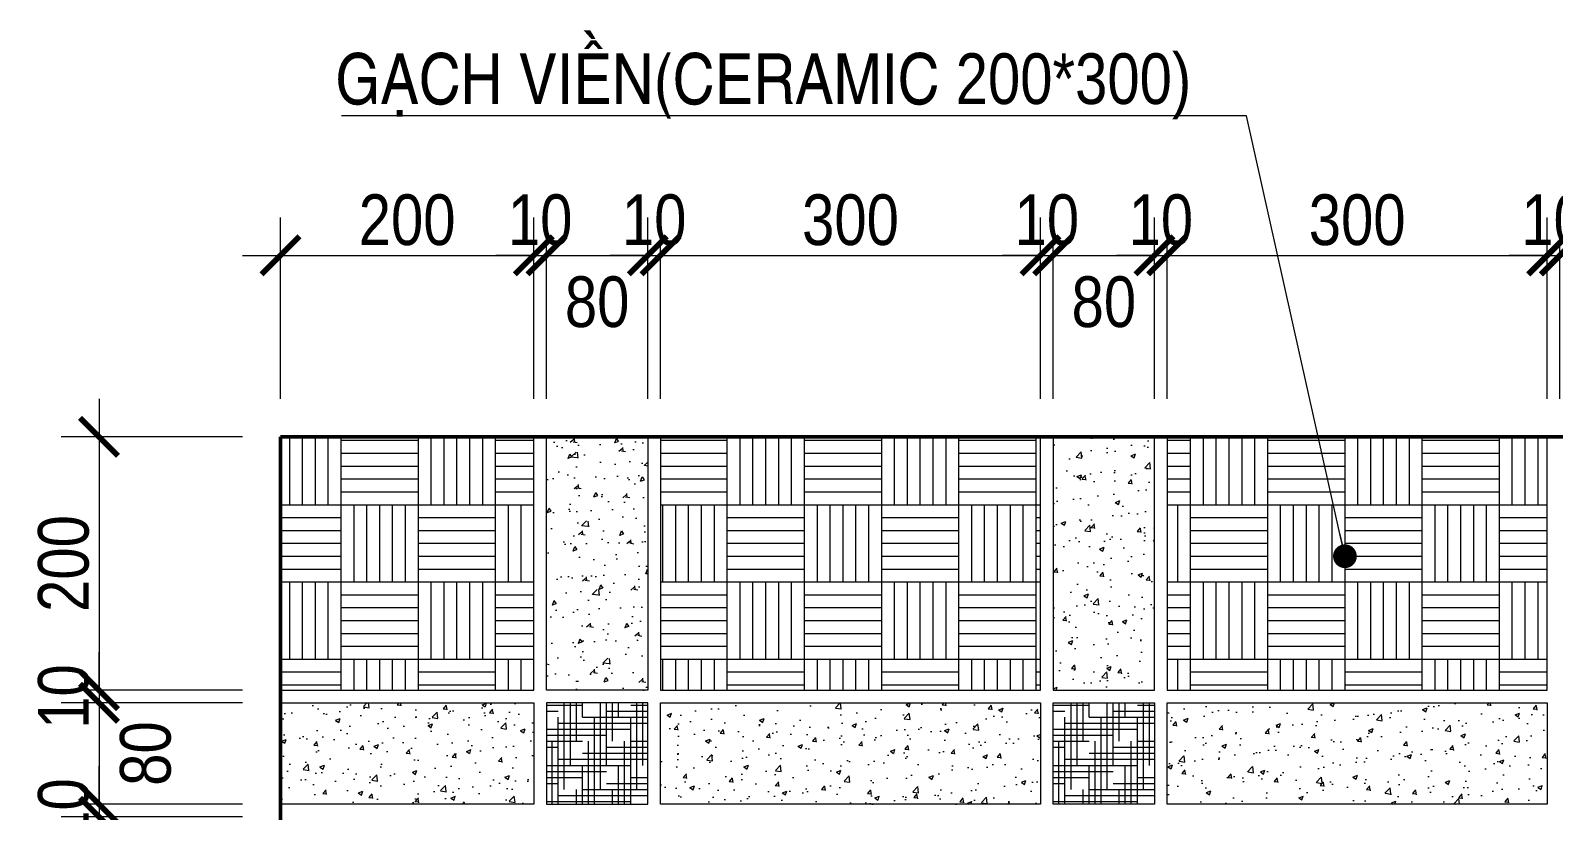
# Model space of a CAD drawing. Header units: millimetres. Extents: x -37049 to 129367, y 25385 to 90033.
# Drawn here: x 68539 to 73348, y 67073 to 69536 of the extents above; entities that cross this region are included whole.
import ezdxf

# ---------------------------------------------------------------- set-up
doc = ezdxf.new("R2010")
doc.units = ezdxf.units.MM
doc.header["$MEASUREMENT"] = 0
doc.layers.add('NCHU', color=70, linetype='Continuous')
for name, color, linetype, lineweight in [('NKT', 9, 'Continuous', 0), ('NMANH1', 45, 'Continuous', 9), ('NMANH3', 25, 'Continuous', 9), ('NSMANH1', 44, 'Continuous', 5), ('Ntuong1', 140, 'Continuous', 50)]:
    doc.layers.add(name, color=color, linetype=linetype, lineweight=lineweight)
doc.styles.add('AVO', font='vhelvcn.ttf')
doc.dimstyles.new('25', dxfattribs={"dimtxt": 160, "dimasz": 120, "dimexe": 120, "dimexo": 120, "dimgap": 30, "dimtad": 1, "dimdec": 0, "dimlfac": 0.25, "dimzin": 0, "dimdsep": 46, "dimtxsty": 'AVO', "dimblk1": 'ARCHTICK', "dimblk2": 'ARCHTICK', "dimsah": 1, "dimcen": -2, "dimdle": 120, "dimclrd": 256, "dimclre": 256, "dimclrt": 7, "dimadec": 0, "dimazin": 0, "dimtfac": 1, "dimtdec": 0, "dimtix": 1, "dimtmove": 2, "dimatfit": 3, "dimldrblk": 'ARCHTICK', "dimfxl": 0, "dimtolj": 1, "dimtzin": 0, "dimlwd": 0, "dimlwe": 0, "dimarcsym": 0})
doc.dimstyles.new('50', dxfattribs={"dimtxt": 160, "dimasz": 120, "dimexe": 150, "dimexo": 150, "dimgap": 30, "dimtad": 1, "dimdec": 0, "dimlfac": 0.5, "dimzin": 0, "dimdsep": 46, "dimtxsty": 'AVO', "dimblk": 'ARCHTICK', "dimcen": -2, "dimdle": 120, "dimclrd": 256, "dimclre": 256, "dimclrt": 1, "dimadec": 0, "dimazin": 0, "dimtfac": 1, "dimtdec": 0, "dimtix": 1, "dimtmove": 2, "dimatfit": 3, "dimldrblk": 'ARCHTICK', "dimfxl": 0, "dimtolj": 1, "dimtzin": 0, "dimlwd": 0, "dimlwe": 0, "dimarcsym": 0})
pattern_1 = [(50, (-264037.15, -4600.5), (145.747735, -12.75127), [15.24, -167.64]), (355, (-264037.15, -4600.5), (-28.19426, 152.845314), [12.192, -134.112]), (100.451, (-264025, -4601.57), (117.554, 140.09335), [12.952, -142.472]), (46.1842, (-264037.15, -4559.87), (216.86323, -33.63386), [22.86, -251.46]), (96.6356, (-264019.07, -4562.67), (189.92339, 197.94044), [19.428, -213.708]), (351.184, (-264037.15, -4559.87), (189.92368, 197.9401), [18.288, -201.168]), (21, (-264016.83, -4570.03), (121.291904, -81.812415), [15.24, -167.64]), (326, (-264016.83, -4570.03), (49.44162, 147.35037), [12.192, -134.112]), (71.4514, (-264006.72, -4576.84), (170.73319, 65.538286), [12.952, -142.472]), (37.5, (-264037.146, -4600.506), (2.4708826, 67.644031), [0, -132.4864, 0, -136.144, 0, -134.62]), (7.5, (-264037.146, -4600.506), (53.45573, 80.14446), [0, -77.6224, 0, -129.4384, 0, -51.308]), (327.5, (-264082.46, -4600.506), (108.472476, -4.582995), [0, -50.8, 0, -158.496, 0, -210.312]), (317.5, (-264102.78, -4600.51), (118.503345, 20.341193), [0, -66.04, 0, -105.2576, 0, -149.352])]
pattern_2 = [(90, (-1304518.8, -249929.06), (-243.84, 243.84), [243.84, -243.84]), (90, (-1304478.17, -249929.06), (-243.84, 243.84), [243.84, -243.84]), (90, (-1304437.53, -249929.06), (-243.84, 243.84), [243.84, -243.84]), (90, (-1304396.89, -249929.06), (-243.84, 243.84), [243.84, -243.84]), (90, (-1304356.25, -249929.06), (-243.84, 243.84), [243.84, -243.84]), (90, (-1304315.6, -249929.06), (-243.84, 243.84), [243.84, -243.84]), (90, (-1304274.97, -249929.06), (-243.84, 243.84), [243.84, -243.84]), (360, (-1304518.8, -249685.22), (243.84, -243.84), [243.84, -243.84]), (360, (-1304518.8, -249644.58), (243.84, -243.84), [243.84, -243.84]), (360, (-1304518.8, -249603.94), (243.84, -243.84), [243.84, -243.84]), (360, (-1304518.8, -249563.3), (243.84, -243.84), [243.84, -243.84]), (360, (-1304518.8, -249522.66), (243.84, -243.84), [243.84, -243.84]), (360, (-1304518.8, -249482.02), (243.84, -243.84), [243.84, -243.84]), (360, (-1304518.8, -249441.38), (243.84, -243.84), [243.84, -243.84])]

# ---------------------------------------------------------------- blocks, each defined once
blk = doc.blocks.new('_ARCHTICK')
at = {"color": 0, "linetype": 'ByBlock', "const_width": 0.15}
blk.add_lwpolyline([(-0.5, -0.5), (0.5, 0.5)], dxfattribs=at)
blk = doc.blocks.new('*D587')
at = {"layer": 'DEFPOINTS', "color": 0}
for p in [(73688.2, 68825.5), (73368.2, 68252.7), (73688.2, 68252.7)]:
    blk.add_point(p, dxfattribs=at)
at = {"layer": 'NKT', "lineweight": 0}
for p, q in [((73368.2, 68372.7), (73368.2, 68945.5)), ((73688.2, 68372.7), (73688.2, 68945.5)), ((73248.2, 68825.5), (73808.2, 68825.5))]:
    blk.add_line(p, q, dxfattribs=at)
at = {"layer": 'NKT', "lineweight": 0, "xscale": 120, "yscale": 120, "zscale": 120, "rotation": 180}
blk.add_blockref('_ARCHTICK', (73368.2, 68825.5), dxfattribs=at)
at = {"layer": 'NKT', "lineweight": 0, "xscale": 120, "yscale": 120, "zscale": 120}
blk.add_blockref('_ARCHTICK', (73688.2, 68825.5), dxfattribs=at)
at = {"layer": 'NKT', "color": 7, "insert": (73528.2, 68678.3), "char_height": 160, "attachment_point": 5, "style": 'AVO'}
blk.add_mtext('\\A1;80', dxfattribs=at)
blk = doc.blocks.new('*D588')
at = {"layer": 'DEFPOINTS', "color": 0}
for p in [(73368.2, 68825.5), (73328.2, 68252.7), (73368.2, 68252.7)]:
    blk.add_point(p, dxfattribs=at)
at = {"layer": 'NKT', "lineweight": 0}
for p, q in [((73328.2, 68372.7), (73328.2, 68945.5)), ((73368.2, 68372.7), (73368.2, 68945.5)), ((73328.2, 68825.5), (73208.2, 68825.5)), ((73328.2, 68825.5), (73368.2, 68825.5)), ((73368.2, 68825.5), (73488.2, 68825.5))]:
    blk.add_line(p, q, dxfattribs=at)
at = {"layer": 'NKT', "lineweight": 0, "xscale": 120, "yscale": 120, "zscale": 120}
blk.add_blockref('_ARCHTICK', (73328.2, 68825.5), dxfattribs=at)
at = {"layer": 'NKT', "lineweight": 0, "xscale": 120, "yscale": 120, "zscale": 120, "rotation": 180}
blk.add_blockref('_ARCHTICK', (73368.2, 68825.5), dxfattribs=at)
at = {"layer": 'NKT', "color": 7, "insert": (73348.2, 68937.2), "char_height": 160, "attachment_point": 5, "style": 'AVO'}
blk.add_mtext('\\A1;10', dxfattribs=at)
blk = doc.blocks.new('*D589')
at = {"layer": 'DEFPOINTS', "color": 0}
for p in [(73328.2, 68825.5), (72128.2, 68252.7), (73328.2, 68252.7)]:
    blk.add_point(p, dxfattribs=at)
at = {"layer": 'NKT', "lineweight": 0}
for p, q in [((72128.2, 68372.7), (72128.2, 68945.5)), ((73328.2, 68372.7), (73328.2, 68945.5)), ((72008.2, 68825.5), (73448.2, 68825.5))]:
    blk.add_line(p, q, dxfattribs=at)
at = {"layer": 'NKT', "lineweight": 0, "xscale": 120, "yscale": 120, "zscale": 120, "rotation": 180}
blk.add_blockref('_ARCHTICK', (72128.2, 68825.5), dxfattribs=at)
at = {"layer": 'NKT', "lineweight": 0, "xscale": 120, "yscale": 120, "zscale": 120}
blk.add_blockref('_ARCHTICK', (73328.2, 68825.5), dxfattribs=at)
at = {"layer": 'NKT', "color": 7, "insert": (72728.2, 68937.2), "char_height": 160, "attachment_point": 5, "style": 'AVO'}
blk.add_mtext('\\A1;300', dxfattribs=at)
blk = doc.blocks.new('*D590')
at = {"layer": 'DEFPOINTS', "color": 0}
for p in [(72128.2, 68825.5), (72088.2, 68252.7), (72128.2, 68252.7)]:
    blk.add_point(p, dxfattribs=at)
at = {"layer": 'NKT', "lineweight": 0}
for p, q in [((72088.2, 68372.7), (72088.2, 68945.5)), ((72128.2, 68372.7), (72128.2, 68945.5)), ((72088.2, 68825.5), (71968.2, 68825.5)), ((72088.2, 68825.5), (72128.2, 68825.5)), ((72128.2, 68825.5), (72248.2, 68825.5))]:
    blk.add_line(p, q, dxfattribs=at)
at = {"layer": 'NKT', "lineweight": 0, "xscale": 120, "yscale": 120, "zscale": 120}
blk.add_blockref('_ARCHTICK', (72088.2, 68825.5), dxfattribs=at)
at = {"layer": 'NKT', "lineweight": 0, "xscale": 120, "yscale": 120, "zscale": 120, "rotation": 180}
blk.add_blockref('_ARCHTICK', (72128.2, 68825.5), dxfattribs=at)
at = {"layer": 'NKT', "color": 7, "insert": (72108.2, 68937.2), "char_height": 160, "attachment_point": 5, "style": 'AVO'}
blk.add_mtext('\\A1;10', dxfattribs=at)
blk = doc.blocks.new('*D591')
at = {"layer": 'DEFPOINTS', "color": 0}
for p in [(72088.2, 68825.5), (71768.2, 68252.7), (72088.2, 68252.7)]:
    blk.add_point(p, dxfattribs=at)
at = {"layer": 'NKT', "lineweight": 0}
for p, q in [((71768.2, 68372.7), (71768.2, 68945.5)), ((72088.2, 68372.7), (72088.2, 68945.5)), ((71648.2, 68825.5), (72208.2, 68825.5))]:
    blk.add_line(p, q, dxfattribs=at)
at = {"layer": 'NKT', "lineweight": 0, "xscale": 120, "yscale": 120, "zscale": 120, "rotation": 180}
blk.add_blockref('_ARCHTICK', (71768.2, 68825.5), dxfattribs=at)
at = {"layer": 'NKT', "lineweight": 0, "xscale": 120, "yscale": 120, "zscale": 120}
blk.add_blockref('_ARCHTICK', (72088.2, 68825.5), dxfattribs=at)
at = {"layer": 'NKT', "color": 7, "insert": (71928.2, 68678.3), "char_height": 160, "attachment_point": 5, "style": 'AVO'}
blk.add_mtext('\\A1;80', dxfattribs=at)
blk = doc.blocks.new('*D592')
at = {"layer": 'DEFPOINTS', "color": 0}
for p in [(71768.2, 68825.5), (71728.2, 68252.7), (71768.2, 68252.7)]:
    blk.add_point(p, dxfattribs=at)
at = {"layer": 'NKT', "lineweight": 0}
for p, q in [((71728.2, 68372.7), (71728.2, 68945.5)), ((71768.2, 68372.7), (71768.2, 68945.5)), ((71728.2, 68825.5), (71608.2, 68825.5)), ((71728.2, 68825.5), (71768.2, 68825.5)), ((71768.2, 68825.5), (71888.2, 68825.5))]:
    blk.add_line(p, q, dxfattribs=at)
at = {"layer": 'NKT', "lineweight": 0, "xscale": 120, "yscale": 120, "zscale": 120}
blk.add_blockref('_ARCHTICK', (71728.2, 68825.5), dxfattribs=at)
at = {"layer": 'NKT', "lineweight": 0, "xscale": 120, "yscale": 120, "zscale": 120, "rotation": 180}
blk.add_blockref('_ARCHTICK', (71768.2, 68825.5), dxfattribs=at)
at = {"layer": 'NKT', "color": 7, "insert": (71748.2, 68937.2), "char_height": 160, "attachment_point": 5, "style": 'AVO'}
blk.add_mtext('\\A1;10', dxfattribs=at)
blk = doc.blocks.new('*D593')
at = {"layer": 'DEFPOINTS', "color": 0}
for p in [(71728.2, 68825.5), (70528.2, 68252.7), (71728.2, 68252.7)]:
    blk.add_point(p, dxfattribs=at)
at = {"layer": 'NKT', "lineweight": 0}
for p, q in [((70528.2, 68372.7), (70528.2, 68945.5)), ((71728.2, 68372.7), (71728.2, 68945.5)), ((70408.2, 68825.5), (71848.2, 68825.5))]:
    blk.add_line(p, q, dxfattribs=at)
at = {"layer": 'NKT', "lineweight": 0, "xscale": 120, "yscale": 120, "zscale": 120, "rotation": 180}
blk.add_blockref('_ARCHTICK', (70528.2, 68825.5), dxfattribs=at)
at = {"layer": 'NKT', "lineweight": 0, "xscale": 120, "yscale": 120, "zscale": 120}
blk.add_blockref('_ARCHTICK', (71728.2, 68825.5), dxfattribs=at)
at = {"layer": 'NKT', "color": 7, "insert": (71128.2, 68937.2), "char_height": 160, "attachment_point": 5, "style": 'AVO'}
blk.add_mtext('\\A1;300', dxfattribs=at)
blk = doc.blocks.new('*D594')
at = {"layer": 'DEFPOINTS', "color": 0}
for p in [(70528.2, 68825.5), (70488.2, 68252.7), (70528.2, 68252.7)]:
    blk.add_point(p, dxfattribs=at)
at = {"layer": 'NKT', "lineweight": 0}
for p, q in [((70488.2, 68372.7), (70488.2, 68945.5)), ((70528.2, 68372.7), (70528.2, 68945.5)), ((70488.2, 68825.5), (70368.2, 68825.5)), ((70488.2, 68825.5), (70528.2, 68825.5)), ((70528.2, 68825.5), (70648.2, 68825.5))]:
    blk.add_line(p, q, dxfattribs=at)
at = {"layer": 'NKT', "lineweight": 0, "xscale": 120, "yscale": 120, "zscale": 120}
blk.add_blockref('_ARCHTICK', (70488.2, 68825.5), dxfattribs=at)
at = {"layer": 'NKT', "lineweight": 0, "xscale": 120, "yscale": 120, "zscale": 120, "rotation": 180}
blk.add_blockref('_ARCHTICK', (70528.2, 68825.5), dxfattribs=at)
at = {"layer": 'NKT', "color": 7, "insert": (70508.2, 68937.2), "char_height": 160, "attachment_point": 5, "style": 'AVO'}
blk.add_mtext('\\A1;10', dxfattribs=at)
blk = doc.blocks.new('*D595')
at = {"layer": 'DEFPOINTS', "color": 0}
for p in [(70488.2, 68825.5), (70168.2, 68252.7), (70488.2, 68252.7)]:
    blk.add_point(p, dxfattribs=at)
at = {"layer": 'NKT', "lineweight": 0}
for p, q in [((70168.2, 68372.7), (70168.2, 68945.5)), ((70488.2, 68372.7), (70488.2, 68945.5)), ((70048.2, 68825.5), (70608.2, 68825.5))]:
    blk.add_line(p, q, dxfattribs=at)
at = {"layer": 'NKT', "lineweight": 0, "xscale": 120, "yscale": 120, "zscale": 120, "rotation": 180}
blk.add_blockref('_ARCHTICK', (70168.2, 68825.5), dxfattribs=at)
at = {"layer": 'NKT', "lineweight": 0, "xscale": 120, "yscale": 120, "zscale": 120}
blk.add_blockref('_ARCHTICK', (70488.2, 68825.5), dxfattribs=at)
at = {"layer": 'NKT', "color": 7, "insert": (70328.2, 68678.3), "char_height": 160, "attachment_point": 5, "style": 'AVO'}
blk.add_mtext('\\A1;80', dxfattribs=at)
blk = doc.blocks.new('*D596')
at = {"layer": 'DEFPOINTS', "color": 0}
for p in [(70168.2, 68825.5), (70128.2, 68252.7), (70168.2, 68252.7)]:
    blk.add_point(p, dxfattribs=at)
at = {"layer": 'NKT', "lineweight": 0}
for p, q in [((70128.2, 68372.7), (70128.2, 68945.5)), ((70168.2, 68372.7), (70168.2, 68945.5)), ((70128.2, 68825.5), (70008.2, 68825.5)), ((70128.2, 68825.5), (70168.2, 68825.5)), ((70168.2, 68825.5), (70288.2, 68825.5))]:
    blk.add_line(p, q, dxfattribs=at)
at = {"layer": 'NKT', "lineweight": 0, "xscale": 120, "yscale": 120, "zscale": 120}
blk.add_blockref('_ARCHTICK', (70128.2, 68825.5), dxfattribs=at)
at = {"layer": 'NKT', "lineweight": 0, "xscale": 120, "yscale": 120, "zscale": 120, "rotation": 180}
blk.add_blockref('_ARCHTICK', (70168.2, 68825.5), dxfattribs=at)
at = {"layer": 'NKT', "color": 7, "insert": (70148.2, 68937.2), "char_height": 160, "attachment_point": 5, "style": 'AVO'}
blk.add_mtext('\\A1;10', dxfattribs=at)
blk = doc.blocks.new('*D597')
at = {"layer": 'DEFPOINTS', "color": 0}
for p in [(70128.2, 68825.5), (69328.2, 68252.7), (70128.2, 68252.7)]:
    blk.add_point(p, dxfattribs=at)
at = {"layer": 'NKT', "lineweight": 0}
for p, q in [((69328.2, 68372.7), (69328.2, 68945.5)), ((70128.2, 68372.7), (70128.2, 68945.5)), ((69208.2, 68825.5), (70248.2, 68825.5))]:
    blk.add_line(p, q, dxfattribs=at)
at = {"layer": 'NKT', "lineweight": 0, "xscale": 120, "yscale": 120, "zscale": 120, "rotation": 180}
blk.add_blockref('_ARCHTICK', (69328.2, 68825.5), dxfattribs=at)
at = {"layer": 'NKT', "lineweight": 0, "xscale": 120, "yscale": 120, "zscale": 120}
blk.add_blockref('_ARCHTICK', (70128.2, 68825.5), dxfattribs=at)
at = {"layer": 'NKT', "color": 7, "insert": (69728.2, 68937.2), "char_height": 160, "attachment_point": 5, "style": 'AVO'}
blk.add_mtext('\\A1;200', dxfattribs=at)
blk = doc.blocks.new('*D609')
at = {"layer": 'DEFPOINTS', "color": 0}
for p in [(69328.2, 67052.7), (68755.4, 65852.7), (69328.2, 65852.7)]:
    blk.add_point(p, dxfattribs=at)
at = {"layer": 'NKT', "lineweight": 0}
for p, q in [((68755.4, 67172.7), (68755.4, 65732.7)), ((69208.2, 67052.7), (68635.4, 67052.7)), ((69208.2, 65852.7), (68635.4, 65852.7))]:
    blk.add_line(p, q, dxfattribs=at)
at = {"layer": 'NKT', "lineweight": 0, "xscale": 120, "yscale": 120, "zscale": 120}
for p, rotation in [((68755.4, 67052.7), 90), ((68755.4, 65852.7), 270)]:
    blk.add_blockref('_ARCHTICK', p, dxfattribs=dict(at, rotation=rotation))
at = {"layer": 'NKT', "color": 7, "insert": (68643.7, 66452.7), "char_height": 160, "attachment_point": 5, "rotation": 90, "style": 'AVO'}
blk.add_mtext('\\A1;300', dxfattribs=at)
blk = doc.blocks.new('*D610')
at = {"layer": 'DEFPOINTS', "color": 0}
for p in [(69328.2, 67092.7), (68755.4, 67052.7), (69328.2, 67052.7)]:
    blk.add_point(p, dxfattribs=at)
at = {"layer": 'NKT', "lineweight": 0}
for p, q in [((68755.4, 67092.7), (68755.4, 67212.7)), ((69208.2, 67092.7), (68635.4, 67092.7)), ((68755.4, 67092.7), (68755.4, 67052.7)), ((69208.2, 67052.7), (68635.4, 67052.7)), ((68755.4, 67052.7), (68755.4, 66932.7))]:
    blk.add_line(p, q, dxfattribs=at)
at = {"layer": 'NKT', "lineweight": 0, "xscale": 120, "yscale": 120, "zscale": 120}
for p, rotation in [((68755.4, 67092.7), 270), ((68755.4, 67052.7), 90)]:
    blk.add_blockref('_ARCHTICK', p, dxfattribs=dict(at, rotation=rotation))
at = {"layer": 'NKT', "color": 7, "insert": (68643.7, 67072.7), "char_height": 160, "attachment_point": 5, "rotation": 90, "style": 'AVO'}
blk.add_mtext('\\A1;10', dxfattribs=at)
blk = doc.blocks.new('*D611')
at = {"layer": 'DEFPOINTS', "color": 0}
for p in [(69328.2, 67412.7), (68755.4, 67092.7), (69328.2, 67092.7)]:
    blk.add_point(p, dxfattribs=at)
at = {"layer": 'NKT', "lineweight": 0}
for p, q in [((68755.4, 67532.7), (68755.4, 66972.7)), ((69208.2, 67412.7), (68635.4, 67412.7)), ((69208.2, 67092.7), (68635.4, 67092.7))]:
    blk.add_line(p, q, dxfattribs=at)
at = {"layer": 'NKT', "lineweight": 0, "xscale": 120, "yscale": 120, "zscale": 120}
for p, rotation in [((68755.4, 67412.7), 90), ((68755.4, 67092.7), 270)]:
    blk.add_blockref('_ARCHTICK', p, dxfattribs=dict(at, rotation=rotation))
at = {"layer": 'NKT', "color": 7, "insert": (68902.6, 67252.7), "char_height": 160, "attachment_point": 5, "rotation": 90, "style": 'AVO'}
blk.add_mtext('\\A1;80', dxfattribs=at)
blk = doc.blocks.new('*D612')
at = {"layer": 'DEFPOINTS', "color": 0}
for p in [(69328.2, 67452.7), (68755.4, 67412.7), (69328.2, 67412.7)]:
    blk.add_point(p, dxfattribs=at)
at = {"layer": 'NKT', "lineweight": 0}
for p, q in [((68755.4, 67452.7), (68755.4, 67572.7)), ((69208.2, 67452.7), (68635.4, 67452.7)), ((68755.4, 67452.7), (68755.4, 67412.7)), ((69208.2, 67412.7), (68635.4, 67412.7)), ((68755.4, 67412.7), (68755.4, 67292.7))]:
    blk.add_line(p, q, dxfattribs=at)
at = {"layer": 'NKT', "lineweight": 0, "xscale": 120, "yscale": 120, "zscale": 120}
for p, rotation in [((68755.4, 67452.7), 270), ((68755.4, 67412.7), 90)]:
    blk.add_blockref('_ARCHTICK', p, dxfattribs=dict(at, rotation=rotation))
at = {"layer": 'NKT', "color": 7, "insert": (68643.7, 67432.7), "char_height": 160, "attachment_point": 5, "rotation": 90, "style": 'AVO'}
blk.add_mtext('\\A1;10', dxfattribs=at)
blk = doc.blocks.new('*D613')
at = {"layer": 'DEFPOINTS', "color": 0}
for p in [(69328.2, 68252.7), (68755.4, 67452.7), (69328.2, 67452.7)]:
    blk.add_point(p, dxfattribs=at)
at = {"layer": 'NKT', "lineweight": 0}
for p, q in [((68755.4, 68372.7), (68755.4, 67332.7)), ((69208.2, 68252.7), (68635.4, 68252.7)), ((69208.2, 67452.7), (68635.4, 67452.7))]:
    blk.add_line(p, q, dxfattribs=at)
at = {"layer": 'NKT', "lineweight": 0, "xscale": 120, "yscale": 120, "zscale": 120}
for p, rotation in [((68755.4, 68252.7), 90), ((68755.4, 67452.7), 270)]:
    blk.add_blockref('_ARCHTICK', p, dxfattribs=dict(at, rotation=rotation))
at = {"layer": 'NKT', "color": 7, "insert": (68643.7, 67852.7), "char_height": 160, "attachment_point": 5, "rotation": 90, "style": 'AVO'}
blk.add_mtext('\\A1;200', dxfattribs=at)

msp = doc.modelspace()

# ---------------------------------------------------------------- hatches: boundary and pattern name
at = {"layer": 'NMANH3', "ltscale": 0.75}
h = msp.add_hatch(dxfattribs=at)
h.set_pattern_fill('AR-CONC', color=30, scale=0.8, style=0)
h.set_pattern_definition([(220, (387509.97, 1442099.71), (12.751268, -145.747735), [15.24, -167.64]), (275, (387509.97, 1442099.71), (-152.845314, 28.19426), [12.192, -134.112]), (169.549, (387511.03, 1442087.57), (-140.09335, -117.554001), [12.952, -142.472]), (223.8158, (387469.33, 1442099.71), (33.633862, -216.863233), [22.86, -251.46]), (173.3644, (387472.13, 1442081.64), (-197.940445, -189.923388), [19.428, -213.708]), (278.816, (387469.33, 1442099.71), (-197.940094, -189.923685), [18.288, -201.168]), (249, (387479.49, 1442079.4), (81.812415, -121.291904), [15.24, -167.64]), (304, (387479.49, 1442079.4), (-147.350373, -49.441623), [12.192, -134.112]), (198.5486, (387486.3, 1442069.29), (-65.538286, -170.733193), [12.952, -142.472]), (232.5, (387509.97, 1442099.714), (-67.6440311, -2.4708826), [0, -132.4864, 0, -136.144, 0, -134.62]), (262.5, (387509.97, 1442099.714), (-80.14446, -53.45573), [0, -77.6224, 0, -129.4384, 0, -51.308]), (302.5, (387509.97, 1442145.03), (4.5829952, -108.4724761), [0, -50.8, 0, -158.496, 0, -210.312]), (312.5, (387509.97, 1442165.35), (-20.341193, -118.503345), [0, -66.04, 0, -105.2576, 0, -149.352])])
h.paths.add_polyline_path([(70168.2, 67452.7), (70168.2, 68252.7), (70488.2, 68252.7), (70488.2, 67452.7)])
h = msp.add_hatch(dxfattribs=at)
h.set_pattern_fill('AR-CONC', color=30, scale=0.8, style=0)
h.set_pattern_definition(pattern_1)
h.paths.add_polyline_path([(71768.2, 67452.7), (71768.2, 68252.7), (72088.2, 68252.7), (72088.2, 67452.7)])
h = msp.add_hatch(dxfattribs=at)
h.set_pattern_fill('AR-CONC', color=30, scale=0.8, style=0)
h.set_pattern_definition(pattern_1)
h.paths.add_polyline_path([(70128.2, 67412.7), (69328.2, 67412.7), (69328.2, 67092.7), (70128.2, 67092.7)])
h = msp.add_hatch(dxfattribs=at)
h.set_pattern_fill('AR-CONC', color=30, scale=0.8, style=0)
h.set_pattern_definition(pattern_1)
h.paths.add_polyline_path([(71728.2, 67092.7), (71728.2, 67412.7), (70528.2, 67412.7), (70528.2, 67092.7)])
h = msp.add_hatch(dxfattribs=at)
h.set_pattern_fill('AR-CONC', color=30, scale=0.8, style=0)
h.set_pattern_definition(pattern_1)
h.paths.add_polyline_path([(73328.2, 67412.7), (72128.2, 67412.7), (72128.2, 67092.7), (73328.2, 67092.7)])
at = {"layer": 'NSMANH1', "lineweight": 0, "ltscale": 0.75}
h = msp.add_hatch(dxfattribs=at)
h.set_pattern_fill('AR-PARQ1', color=256, scale=0.8, style=0)
h.set_pattern_definition(pattern_2)
h.paths.add_polyline_path([(70128.2, 67452.7), (69328.2, 67452.7), (69328.2, 68252.7), (70128.2, 68252.7)])
h = msp.add_hatch(dxfattribs=at)
h.set_pattern_fill('AR-PARQ1', color=256, scale=0.8, style=0)
h.set_pattern_definition(pattern_2)
h.paths.add_polyline_path([(71728.2, 67452.7), (71728.2, 68252.7), (70528.2, 68252.7), (70528.2, 67452.7)])
h.paths.add_polyline_path([(73328.2, 67452.7), (73328.2, 68252.7), (72128.2, 68252.7), (72128.2, 67452.7)])
h.paths.add_polyline_path([(73728.2, 67452.7), (74928.2, 67452.7), (74928.2, 68252.7), (73728.2, 68252.7)])
h = msp.add_hatch(dxfattribs=at)
h.set_pattern_fill('HOUND', color=36, scale=12, style=0)
h.set_pattern_definition([(360, (-1304518.805, -249929.06), (76.2, 19.05), [304.8, -152.4]), (90, (-1304518.805, -249929.06), (-19.05, -76.2), [304.8, -152.4])])
h.paths.add_polyline_path([(70488.2, 67412.7), (70168.2, 67412.7), (70168.2, 67092.7), (70488.2, 67092.7)])
h = msp.add_hatch(dxfattribs=at)
h.set_pattern_fill('HOUND', color=36, scale=12, style=0)
h.set_pattern_definition([(360, (-1302918.805, -249929.06), (76.2, 19.05), [304.8, -152.4]), (90, (-1302918.805, -249929.06), (-19.05, -76.2), [304.8, -152.4])])
h.paths.add_polyline_path([(72088.2, 67412.7), (71768.2, 67412.7), (71768.2, 67092.7), (72088.2, 67092.7)])

# ---------------------------------------------------------------- linework, layer by layer
at = {"layer": 'NMANH1', "ltscale": 0.75}
for points in [[(70128.2, 68252.7), (69328.2, 68252.7), (69328.2, 67452.7), (70128.2, 67452.7)], [(70168.2, 68252.7), (70488.2, 68252.7), (70488.2, 67452.7), (70168.2, 67452.7)], [(71728.2, 68252.7), (70528.2, 68252.7), (70528.2, 67452.7), (71728.2, 67452.7)], [(72088.2, 68252.7), (71768.2, 68252.7), (71768.2, 67452.7), (72088.2, 67452.7)], [(73328.2, 68252.7), (72128.2, 68252.7), (72128.2, 67452.7), (73328.2, 67452.7)], [(70128.2, 67092.7), (69328.2, 67092.7), (69328.2, 67412.7), (70128.2, 67412.7)], [(70168.2, 67092.7), (70488.2, 67092.7), (70488.2, 67412.7), (70168.2, 67412.7)], [(71728.2, 67092.7), (70528.2, 67092.7), (70528.2, 67412.7), (71728.2, 67412.7)], [(72088.2, 67092.7), (71768.2, 67092.7), (71768.2, 67412.7), (72088.2, 67412.7)], [(73328.2, 67092.7), (72128.2, 67092.7), (72128.2, 67412.7), (73328.2, 67412.7)]]:
    msp.add_lwpolyline(points, close=True, dxfattribs=at)
at = {"layer": 'Ntuong1', "ltscale": 0.75}
for q in [(76093.2, 68252.7), (69328.2, 61487.7)]:
    msp.add_line((69328.2, 68252.7), q, dxfattribs=at)

# ---------------------------------------------------------------- texts
at = {"layer": 'NCHU', "ltscale": 0.75, "style": 'AVO'}
msp.add_text('GAÏCH VIEÀN(CERAMIC 200*300)', height=160, dxfattribs=at).set_placement((69501.6, 69303.7))

# ---------------------------------------------------------------- dimensions: what is measured, and where the dimension line sits
at = {"layer": 'NKT', "ltscale": 0.75}
for base, p1, p2, angle, picture, middle in [((70128.2, 68825.5), (69328.2, 68252.7), (70128.2, 68252.7), 180, '*D597', (69728.2, 68937.2)), ((70168.2, 68825.5), (70128.2, 68252.7), (70168.2, 68252.7), 180, '*D596', (70148.2, 68937.2)), ((70528.2, 68825.5), (70488.2, 68252.7), (70528.2, 68252.7), 180, '*D594', (70508.2, 68937.2)), ((71728.2, 68825.5), (70528.2, 68252.7), (71728.2, 68252.7), 180, '*D593', (71128.2, 68937.2)), ((71768.2, 68825.5), (71728.2, 68252.7), (71768.2, 68252.7), 180, '*D592', (71748.2, 68937.2)), ((72128.2, 68825.5), (72088.2, 68252.7), (72128.2, 68252.7), 180, '*D590', (72108.2, 68937.2)), ((73328.2, 68825.5), (72128.2, 68252.7), (73328.2, 68252.7), 180, '*D589', (72728.2, 68937.2)), ((73368.2, 68825.5), (73328.2, 68252.7), (73368.2, 68252.7), 180, '*D588', (73348.2, 68937.2)), ((68755.4, 67452.7), (69328.2, 68252.7), (69328.2, 67452.7), 90, '*D613', (68643.7, 67852.7)), ((68755.4, 67412.7), (69328.2, 67452.7), (69328.2, 67412.7), 90, '*D612', (68643.7, 67432.7)), ((68755.4, 67052.7), (69328.2, 67092.7), (69328.2, 67052.7), 90, '*D610', (68643.7, 67072.7)), ((68755.4, 65852.7), (69328.2, 67052.7), (69328.2, 65852.7), 90, '*D609', (68643.7, 66452.7))]:
    dim = msp.add_linear_dim(base=base, p1=p1, p2=p2, angle=angle, dimstyle='25', dxfattribs=at)
    dim.commit()
    dim.dimension.update_dxf_attribs({"geometry": picture, "text_midpoint": middle})
for base, p1, p2, angle, picture, middle in [((70488.2, 68825.5), (70168.2, 68252.7), (70488.2, 68252.7), 180, '*D595', (70328.2, 68678.3)), ((72088.2, 68825.5), (71768.2, 68252.7), (72088.2, 68252.7), 180, '*D591', (71928.2, 68678.3)), ((73688.2, 68825.5), (73368.2, 68252.7), (73688.2, 68252.7), 180, '*D587', (73528.2, 68678.3)), ((68755.4, 67092.7), (69328.2, 67412.7), (69328.2, 67092.7), 90, '*D611', (68902.6, 67252.7))]:
    dim = msp.add_linear_dim(base=base, p1=p1, p2=p2, angle=angle, dimstyle='25', dxfattribs=at)
    dim.commit()
    dim.dimension.update_dxf_attribs({"geometry": picture, "text_midpoint": middle, "dimtype": 160})

# ---------------------------------------------------------------- leaders
at = {"layer": 'NMANH3'}
msp.add_leader([(72689.5, 67875.7), (72379.1, 69266.1), (69521.4, 69266.1)], dimstyle='50', override={"dimasz": 75, "dimtad": 0, "dimldrblk": 'Dot'}, dxfattribs=at)

doc.saveas('drawing.dxf')
